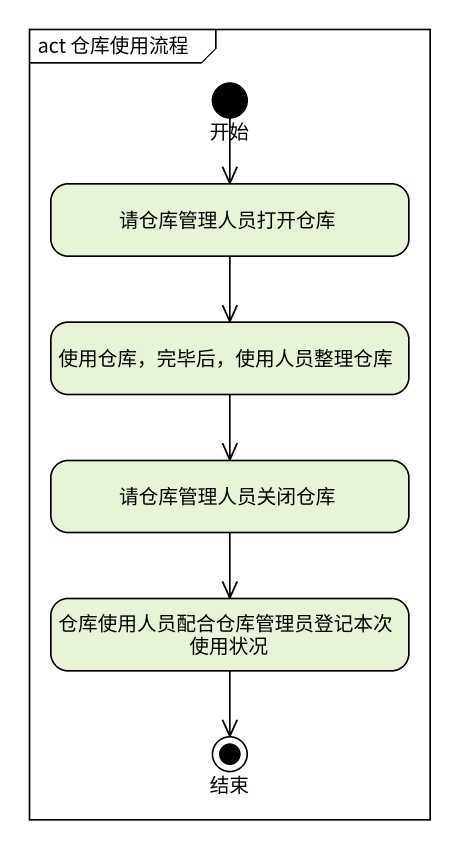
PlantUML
@startuml
mainframe act 仓库使用流程
hide empty description
state 开始 <<start>>
state 请仓库管理人员打开仓库
state "使用仓库，完毕后，使用人员整理仓库" as 使用仓库_完毕后_使用人员整理仓库
state 请仓库管理人员关闭仓库
state "仓库使用人员配合仓库管理员登记本次 使用状况" as 仓库使用人员配合仓库管理员登记本次_使用状况
state 结束 <<end>>
开始 --> 请仓库管理人员打开仓库
请仓库管理人员打开仓库 --> 使用仓库_完毕后_使用人员整理仓库
使用仓库_完毕后_使用人员整理仓库 --> 请仓库管理人员关闭仓库
请仓库管理人员关闭仓库 --> 仓库使用人员配合仓库管理员登记本次_使用状况
仓库使用人员配合仓库管理员登记本次_使用状况 --> 结束
@enduml
